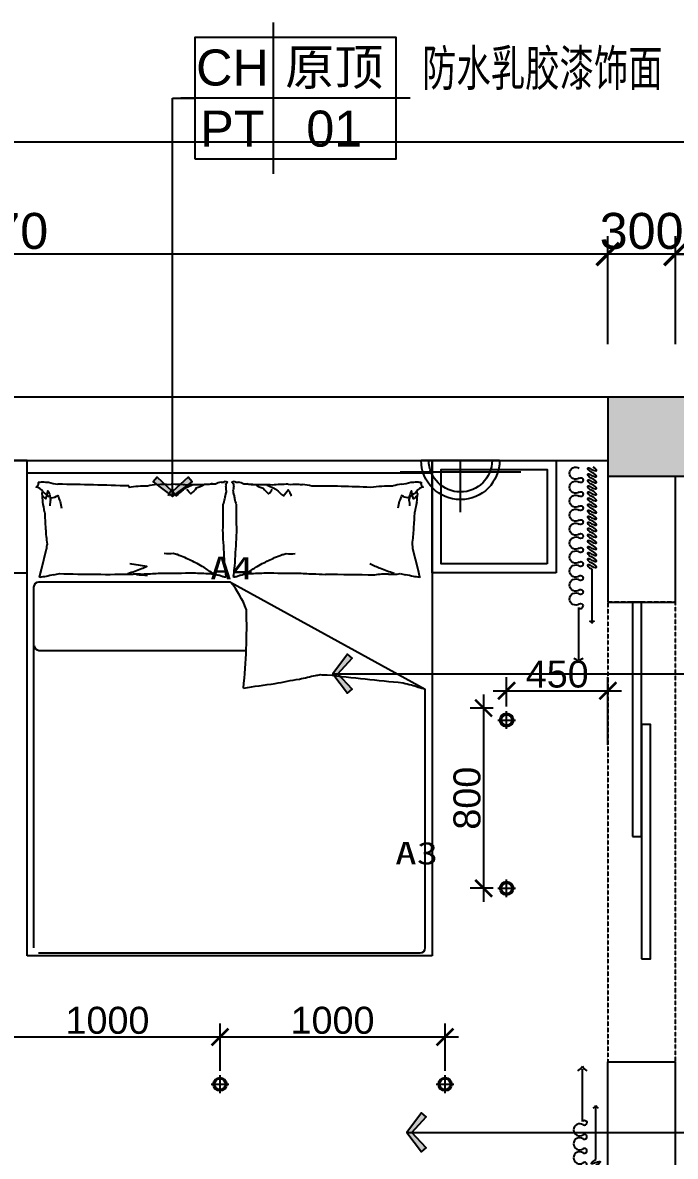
# Model space of a CAD drawing. Header units: millimetres. Extents: x 148889 to 229003, y -70503 to 111106.
# Drawn here: x 213097 to 215997, y 63377 to 68411 of the extents above; entities that cross this region are included whole.
import ezdxf
from ezdxf.enums import TextEntityAlignment as Align

# ---------------------------------------------------------------- set-up
doc = ezdxf.new("R2010")
doc.units = ezdxf.units.MM
doc.linetypes.add('DASHED2', pattern=[0.375, 0.25, -0.125])
doc.linetypes.add('HIDDEN', pattern=[0.375, 0.25, -0.125])
for name, color, linetype in [('C-天花标高', 1, 'Continuous'), ('C-灯具1', 2, 'Continuous'), ('C-门套', 16, 'Continuous'), ('P-原墙线', 7, 'Continuous'), ('P-外部尺寸', 44, 'Continuous'), ('P-开关', 7, 'DASHED2'), ('P-新墙线', 4, 'Continuous'), ('P-活动家具', 3, 'Continuous'), ('P-门', 1, 'Continuous'), ('大墨图框', 4, 'Continuous')]:
    doc.layers.add(name, color=color, linetype=linetype)
doc.layers.get('P-开关').off()
doc.styles.add('Arial', font='arial.ttf')
doc.styles.add('hb', font='hbsmall.shx', dxfattribs={"width": 0.7})
doc.styles.add('ROMANS', font='ROMANS.shx', dxfattribs={"bigfont": 'BIGFONT.shx'})
doc.styles.add('st', font='', dxfattribs={"width": 0.7})
doc.styles.add('宋体', font='')
doc.styles.get('st').set_extended_font_data('SimSun')
doc.styles.get('宋体').set_extended_font_data('SimSun')
doc.dimstyles.new('1比60', dxfattribs={"dimscale": 60, "dimtxt": 2, "dimasz": 1.25, "dimexe": 1, "dimexo": 1, "dimgap": 0.2, "dimtad": 1, "dimdec": 0, "dimrnd": 0.005, "dimzin": 0, "dimdsep": 46, "dimtxsty": 'Arial', "dimblk": 'ARCHTICK', "dimcen": 0.125, "dimdle": 1, "dimclrd": 44, "dimclre": 44, "dimclrt": 50, "dimadec": 0, "dimazin": 0, "dimtfac": 1, "dimtdec": 0, "dimtix": 1, "dimtmove": 2, "dimatfit": 3, "dimldrblk": 'DOT', "dimfxl": 4, "dimfxlon": 1, "dimtvp": 1, "dimtolj": 1, "dimtzin": 0, "dimarcsym": 0})
doc.dimstyles.new('1比80', dxfattribs={"dimscale": 80, "dimtxt": 2, "dimasz": 1.25, "dimexe": 1, "dimexo": 1, "dimgap": 0.25, "dimtad": 1, "dimdec": 0, "dimrnd": 0.005, "dimzin": 0, "dimdsep": 46, "dimtxsty": 'Arial', "dimblk": 'ARCHTICK', "dimcen": 0.125, "dimdle": 1, "dimclrd": 44, "dimclre": 44, "dimclrt": 50, "dimadec": 0, "dimazin": 0, "dimtfac": 1, "dimtdec": 0, "dimtix": 1, "dimtmove": 2, "dimatfit": 3, "dimldrblk": 'DOT', "dimfxl": 5, "dimfxlon": 1, "dimtvp": 1, "dimtolj": 1, "dimtzin": 0, "dimarcsym": 0})
doc.dimstyles.new('出图比例1：50', dxfattribs={"dimscale": 50, "dimtxt": 2.5, "dimasz": 2, "dimexe": 2, "dimexo": 2, "dimgap": 1, "dimtad": 1, "dimdec": 0, "dimrnd": 5, "dimzin": 0, "dimdsep": 46, "dimtxsty": 'ROMANS', "dimblk1": 'ZHL_XS', "dimblk2": 'ZHL_XS', "dimsah": 1, "dimcen": 0.09, "dimclrd": 256, "dimclre": 256, "dimclrt": 41, "dimadec": 0, "dimazin": 0, "dimtfac": 1, "dimtdec": 4, "dimtix": 1, "dimtmove": 2, "dimatfit": 3, "dimldrblk": 'ZHL_JT', "dimfxl": 1, "dimtolj": 1, "dimtzin": 0, "dimarcsym": 0})

# ---------------------------------------------------------------- blocks, each defined once
blk = doc.blocks.new('RC-')
for p, q in [((-1.514, -5.238), (-1.514, 5.238)), ((7.962, 0), (-7.962, 0))]:
    blk.add_line(p, q)
blk.add_lwpolyline([(-6.962, -4.238), (-6.962, 4.238), (6.962, 4.238), (6.962, -4.238)], close=True)
at = {"width": 0.7, "flags": 4}
for tag, height, style, p in [('NUM7', 2.5, 'st', (-7.997, 0.845)), ('NUM8', 2, 'hb', (-7.997, -3.393))]:
    blk.add_attdef(tag, text='', height=height, dxfattribs=dict(at, style=style)).set_placement(p, align=Align.RIGHT)
for tag, height, style, p in [('NUM2', 2, 'hb', (2.697, 2.127)), ('NUM1', 2, 'hb', (-4.375, 2.127)), ('NUM3', 2, 'hb', (-4.375, -2.111)), ('NUM4', 2, 'hb', (2.697, -2.111)), ('NUM9', 2, 'hb', (0, -6.661)), ('NUM10', 2.5, 'st', (0, -10.886))]:
    blk.add_attdef(tag, text='', height=height, dxfattribs=dict(at, style=style)).set_placement(p, align=Align.MIDDLE)
for tag, p, height, style in [('NUM5', (7.544, 0.845), 2.5, 'st'), ('NUM6', (7.544, -3.393), 2, 'hb')]:
    blk.add_attdef(tag, p, '', height=height, dxfattribs=dict(at, style=style))
blk = doc.blocks.new('ZHL_JT')
blk.add_line((-0.221, 0), (-1, 0))
blk.add_lwpolyline([(-0.221, 0), (-0.861, -0.689), (-0.654, -0.862), (0, 0), (-0.654, 0.862), (-0.861, 0.689)], close=True)
for points in [[(-0.861, 0.689), (-0.654, 0.862), (-0.221, 0), (0, 0)], [(-0.861, -0.689), (-0.654, -0.862), (-0.221, 0), (0, 0)]]:
    blk.add_solid(points)
blk = doc.blocks.new('ZHL_XS')
blk.add_line((-1, 0), (0, 0))
at = {"const_width": 0.2}
blk.add_lwpolyline([(-0.6, -0.6), (0.6, 0.6)], dxfattribs=at)
blk = doc.blocks.new('A$C567856EC')
at = {"layer": 'C-灯具1'}
for p, q in [((350, 732.6), (350, 350)), ((796.2, 438), (-96.2, 438)), ((640.5, 350), (59.5, 350))]:
    blk.add_line(p, q, dxfattribs=at)
for radius in [290.5, 233.9]:
    blk.add_arc((350, 350), radius, 0, 180, dxfattribs=at)
blk = doc.blocks.new('A$C3A1E34E2')
at = {"color": 0, "linetype": 'ByBlock'}
for p, q in [((899.3, 121.9), (1231.8, 121.9)), ((657.5, 36.8, 0), (1000.5, 36.8, 0))]:
    blk.add_line(p, q, dxfattribs=at)
for centre, start, end in [((1016.9, 68.9, 0), 206.81775, 243.02693), ((1016.9, 4.6, 0), 116.97307, 153.18225)]:
    blk.add_arc(centre, 36.1, start, end, dxfattribs=at)
for centre, major_axis, start_param, end_param in [((48.4, 139.7), (-27.4, 27.4), -0.785341, 1.400999), ((48.4, 139.7), (-27.4, 27.4), 3.311504, 5.497844), ((137.1, 139.7), (27.4, 27.4), 0.785455, 2.971795), ((137.1, 139.7), (27.4, 27.4), 4.8823, 7.06864), ((225.8, 139.7), (-27.4, 27.4), -0.785341, 1.400999), ((225.8, 139.7), (27.4, 27.4), 4.8823, 7.06864), ((314.4, 139.7), (27.4, 27.4), 0.785341, 2.971681), ((314.4, 139.7), (27.4, 27.4), 4.882187, 7.068527), ((403.1, 139.7), (27.4, 27.4), 0.785341, 2.971681), ((403.1, 139.7), (27.4, 27.4), 4.882187, 7.068527), ((491.8, 139.7), (-27.4, 27.4), -0.785341, 1.400999), ((491.8, 139.7), (-27.4, 27.4), 3.311504, 5.497844), ((580.5, 139.7), (27.4, 27.4), 0.785455, 2.971795), ((580.5, 139.7), (27.4, 27.4), 4.8823, 7.06864), ((669.1, 139.7), (-27.4, 27.4), -0.785341, 1.400999), ((669.1, 139.7), (27.4, 27.4), 4.8823, 7.06864), ((757.8, 139.7), (27.4, 27.4), 0.785341, 2.971681), ((757.8, 139.7), (27.4, 27.4), 4.882187, 7.068527), ((846.5, 139.7), (27.4, 27.4), 0.785341, 2.971681), ((846.5, 139.7), (27.4, 27.4), 4.882187, 7.068527), ((1280.2, 181), (46.9, 46.9), 2.824252, 3.456222), ((92.7, 108.3), (-11, 11), 0.169911, 4.542591), ((181.4, 108.3), (11, 11), 1.740708, 6.113388), ((270.1, 108.3), (-11, 11), 0.169911, 4.542591), ((358.8, 108.3), (11, 11), 1.740594, 6.113274), ((447.4, 108.3), (-11, 11), 0.169798, 2.356194), ((447.4, 108.3), (11, 11), 3.927048, 6.113388), ((536.1, 108.3), (-11, 11), 0.169911, 4.542591), ((624.8, 108.3), (11, 11), 1.740708, 6.113388), ((713.5, 108.3), (-11, 11), 0.169911, 4.542591), ((802.1, 108.3), (11, 11), 1.740594, 6.113274), ((890.8, 108.3), (-11, 11), 0.169798, 2.356194), ((1280.2, 62.9), (-46.9, 46.9), -0.314629, 0.31734)]:
    blk.add_ellipse(centre, major_axis=major_axis, ratio=1, start_param=start_param, end_param=end_param, dxfattribs=at)
at = {"color": 0, "linetype": 'ByBlock', "extrusion": (0, 0, -1)}
blk.add_ellipse((890.8, 108.3), major_axis=(13.9, 8.4), ratio=0.942431, start_param=-0.491972, end_param=2.091434, dxfattribs=at)
at = {"color": 0, "extrusion": (0, 0, -1)}
for centre, start_param, end_param in [((14.5, 36.8, 0), 1.716714, 4.546394), ((33.7, 36.8, 0), -1.424879, 1.716714), ((52.9, 36.8, 0), 1.716714, 4.858306), ((72.1, 36.8, 0), -1.424879, 1.716714), ((91.3, 36.8, 0), 1.716714, 4.858306), ((110.5, 36.8, 0), -1.424879, 1.716714), ((129.7, 36.8, 0), 1.716714, 4.858306), ((148.9, 36.8, 0), -1.424879, 1.716714), ((168.1, 36.8, 0), 1.716714, 4.858306), ((187.3, 36.8, 0), -1.424879, 1.716714), ((206.5, 36.8, 0), 1.716714, 4.858306), ((225.7, 36.8, 0), -1.424879, 1.716714), ((244.9, 36.8, 0), 1.716714, 4.858306), ((264, 36.8, 0), -1.424879, 1.716714), ((283.2, 36.8, 0), 1.716714, 4.858306), ((302.4, 36.8, 0), -1.424879, 1.716714), ((321.6, 36.8, 0), 1.716714, 4.858306), ((340.8, 36.8, 0), -1.424879, 1.716714), ((360, 36.8, 0), 1.716714, 4.858306), ((379.2, 36.8, 0), -1.424879, 1.716714), ((398.4, 36.8, 0), 1.716714, 4.858306), ((417.6, 36.8, 0), -1.424879, 1.716714), ((436.8, 36.8, 0), 1.716714, 4.858306), ((456, 36.8, 0), -1.424879, 1.716714), ((475.2, 36.8, 0), 1.716714, 4.858306), ((494.4, 36.8, 0), -1.424879, 1.716714), ((513.6, 36.8, 0), 1.716714, 4.858306), ((532.7, 36.8, 0), -1.424879, 1.716714), ((551.9, 36.8, 0), 1.716714, 4.858306), ((571.1, 36.8, 0), -1.424879, 1.716714), ((590.3, 36.8, 0), 1.716714, 4.858306), ((609.5, 36.8, 0), -1.424879, 1.716714), ((628.7, 36.8, 0), 1.716714, 4.858306), ((647.9, 36.8, 0), -1.424879, 1.716714)]:
    blk.add_ellipse(centre, major_axis=(-16.5, 28.6), ratio=0.254545, start_param=start_param, end_param=end_param, dxfattribs=at)
blk = doc.blocks.new('做成ACAD TuKuai0334')
at = {"ltscale": 0.1}
blk.add_lwpolyline([(-561.5, 302.8), (-426.8, 236.8), (-448.8, 191.9), (-583.5, 257.9)], close=True, dxfattribs=at)
blk.add_lwpolyline([(-433.4, 223.4), (4.4, 9, -1), (-4.4, -9), (-442.2, 205.4)], format="xyb", close=True, dxfattribs=at)
blk.add_arc((0, 0), 50, 165.4474, 142.3735, dxfattribs=at)
blk = doc.blocks.new('A$C46D34C97')
at = {"layer": 'P-活动家具'}
blk.add_circle((550, 550), 550, dxfattribs=at)
at = {"layer": 'P-活动家具', "color": 252}
blk.add_circle((550, 550), 530, dxfattribs=at)
at = {"layer": 'P-活动家具', "extrusion": (-3.63023e-16, 2.76781e-16, -1)}
for centre, major_axis, start_param, end_param in [((1036.9, 1361), (-6.73, 6.73), 4.573679, 6.061226), ((1049.3, 1346), (-20.3, 20.3), 6.272135, 7.768104), ((-273.3, -277.1), (-1617.4, 1374.5), 1.550382, 1.752631), ((1664.7, 216.2), (-994.3, 840.3), 0.021596, 0.360844), ((1070.8, 1280.2), (-58.9, 58.9), 5.207152, 6.572082), ((2280.8, 2279.2), (-1189.8, 1001.7), 4.649527, 4.945795), ((3013.8, -1925.6), (-2658, 2658), 0.117026, 0.206621), ((488, 1698.7), (-473.6, 473.6), 3.077462, 3.14993), ((488, 1698.7), (-473.6, 473.6), 3.077462, 3.14993), ((869.8, 868.7), (-287.2, 287.2), 1.088485, 2.044585), ((713.8, 1048.9), (-27, 27), 5.179428, 6.355186), ((1349, 1046.5), (-20.3, 20.3), 1.65498, 3.150948), ((715.2, 983.3), (-46.3, 46.3), 5.075891, 6.45545), ((689.6, 1035.5), (-8.59, 8.59), 4.369902, 5.615979), ((218, 1661), (-998.3, 835.3), 2.951906, 3.29117), ((1284.2, 1072.3), (-59.3, 59.3), 2.900344, 4.264281), ((1364.2, 1035.2), (-7.36, 7.36), 3.430198, 4.849571), ((-890.8, -909.4), (-1854.2, 1560.2), 1.56328, 1.742544), ((2639.4, -411.8), (1394, 1394), 4.676754, 4.720313), ((2639.4, -411.8), (1394, 1394), 4.676754, 4.720313), ((-1385.7, 2499.7), (-2136, 2136), 2.901951, 3.001897), ((989.8, 711.1), (-46.5, 46.5), 2.96034, 4.340179), ((1044.8, 697.4), (-16.7, 16.7), 3.964784, 4.786085), ((1051.6, 711.4), (-27.2, 27.2), 3.070293, 4.127567)]:
    blk.add_ellipse(centre, major_axis=major_axis, ratio=1, start_param=start_param, end_param=end_param, dxfattribs=at)
at = {"layer": 'P-活动家具', "rotation": 12.44499721410939}
blk.add_blockref('做成ACAD TuKuai0334', (1314.7, 475.1), dxfattribs=at)
blk = doc.blocks.new('_ArchTick')
at = {"color": 0, "linetype": 'ByBlock', "const_width": 0.15}
blk.add_lwpolyline([(-0.5, -0.5), (0.5, 0.5)], dxfattribs=at)
blk = doc.blocks.new('*D778')
at = {"layer": 'P-外部尺寸', "color": 44, "lineweight": -2, "transparency": 16777216}
for p, q in [((218786.8, 63017.5), (218786.8, 66547.5)), ((218386.8, 66467.5), (218866.8, 66467.5)), ((218386.8, 63097.5), (218866.8, 63097.5))]:
    blk.add_line(p, q, dxfattribs=at)
at = {"layer": 'P-外部尺寸', "color": 44, "lineweight": -2, "transparency": 16777216, "xscale": 100, "yscale": 100, "zscale": 100}
for p, rotation in [((218786.8, 66467.5), 90), ((218786.8, 63097.5), 270)]:
    blk.add_blockref('_ArchTick', p, dxfattribs=dict(at, rotation=rotation))
at = {"layer": 'P-外部尺寸', "color": 50, "transparency": 16777216, "insert": (218685.1, 64782.5), "char_height": 160, "attachment_point": 5, "rotation": 90, "style": 'Arial'}
blk.add_mtext('\\A1;3370', dxfattribs=at)
blk = doc.blocks.new('_Dot')
at = {"color": 0, "linetype": 'ByBlock', "lineweight": -2}
blk.add_line((-0.5, 0), (-1, 0), dxfattribs=at)
at = {"color": 0, "linetype": 'ByBlock', "const_width": 0.5}
blk.add_lwpolyline([(-0.25, 0, 1), (0.25, 0, 1)], format="xyb", close=True, dxfattribs=at)
blk = doc.blocks.new('*D779')
at = {"layer": 'P-外部尺寸', "color": 44, "lineweight": -2, "transparency": 16777216}
for p, q in [((218956.8, 66747.5), (218956.8, 66847.5)), ((218556.8, 66747.5), (219036.8, 66747.5)), ((218956.8, 66467.5), (218956.8, 66747.5)), ((218556.8, 66467.5), (219036.8, 66467.5)), ((218956.8, 66467.5), (218956.8, 66367.5))]:
    blk.add_line(p, q, dxfattribs=at)
at = {"layer": 'P-外部尺寸', "color": 44, "lineweight": -2, "transparency": 16777216, "xscale": 100, "yscale": 100, "zscale": 100}
for p, rotation in [((218956.8, 66747.5), 270), ((218956.8, 66467.5), 90)]:
    blk.add_blockref('_ArchTick', p, dxfattribs=dict(at, rotation=rotation))
at = {"layer": 'P-外部尺寸', "color": 50, "transparency": 16777216, "insert": (218855.1, 66607.5), "char_height": 160, "attachment_point": 5, "rotation": 90, "style": 'Arial'}
blk.add_mtext('\\A1;280', dxfattribs=at)
blk = doc.blocks.new('*D782')
at = {"layer": 'P-外部尺寸', "color": 44, "lineweight": -2, "transparency": 16777216}
for p, q in [((215996.9, 66983.5), (215996.9, 67463.5)), ((217541.9, 67117.5), (217541.9, 67463.5)), ((217621.9, 67383.5), (215916.9, 67383.5))]:
    blk.add_line(p, q, dxfattribs=at)
at = {"layer": 'P-外部尺寸', "color": 44, "lineweight": -2, "transparency": 16777216, "xscale": 100, "yscale": 100, "zscale": 100, "rotation": 180}
blk.add_blockref('_ArchTick', (215996.9, 67383.5), dxfattribs=at)
at = {"layer": 'P-外部尺寸', "color": 44, "lineweight": -2, "transparency": 16777216, "xscale": 100, "yscale": 100, "zscale": 100}
blk.add_blockref('_ArchTick', (217541.9, 67383.5), dxfattribs=at)
at = {"layer": 'P-外部尺寸', "color": 50, "transparency": 16777216, "insert": (216769.4, 67485.2), "char_height": 160, "attachment_point": 5, "style": 'Arial'}
blk.add_mtext('\\A1;1545', dxfattribs=at)
blk = doc.blocks.new('*D783')
at = {"layer": 'P-外部尺寸', "color": 44, "lineweight": -2, "transparency": 16777216}
for p, q in [((215696.9, 66983.5), (215696.9, 67463.5)), ((215996.9, 66983.5), (215996.9, 67463.5)), ((215696.9, 67383.5), (215596.9, 67383.5)), ((215996.9, 67383.5), (215696.9, 67383.5)), ((215996.9, 67383.5), (216096.9, 67383.5))]:
    blk.add_line(p, q, dxfattribs=at)
at = {"layer": 'P-外部尺寸', "color": 44, "lineweight": -2, "transparency": 16777216, "xscale": 100, "yscale": 100, "zscale": 100}
blk.add_blockref('_ArchTick', (215696.9, 67383.5), dxfattribs=at)
at = {"layer": 'P-外部尺寸', "color": 44, "lineweight": -2, "transparency": 16777216, "xscale": 100, "yscale": 100, "zscale": 100, "rotation": 180}
blk.add_blockref('_ArchTick', (215996.9, 67383.5), dxfattribs=at)
at = {"layer": 'P-外部尺寸', "color": 50, "transparency": 16777216, "insert": (215846.9, 67485.2), "char_height": 160, "attachment_point": 5, "style": 'Arial'}
blk.add_mtext('\\A1;300', dxfattribs=at)
blk = doc.blocks.new('*D784')
at = {"layer": 'P-外部尺寸', "color": 44, "lineweight": -2, "transparency": 16777216}
for p, q in [((210226.9, 66983.5), (210226.9, 67463.5)), ((215696.9, 66983.5), (215696.9, 67463.5)), ((215776.9, 67383.5), (210146.9, 67383.5))]:
    blk.add_line(p, q, dxfattribs=at)
at = {"layer": 'P-外部尺寸', "color": 44, "lineweight": -2, "transparency": 16777216, "xscale": 100, "yscale": 100, "zscale": 100, "rotation": 180}
blk.add_blockref('_ArchTick', (210226.9, 67383.5), dxfattribs=at)
at = {"layer": 'P-外部尺寸', "color": 44, "lineweight": -2, "transparency": 16777216, "xscale": 100, "yscale": 100, "zscale": 100}
blk.add_blockref('_ArchTick', (215696.9, 67383.5), dxfattribs=at)
at = {"layer": 'P-外部尺寸', "color": 50, "transparency": 16777216, "insert": (212961.9, 67485.2), "char_height": 160, "attachment_point": 5, "style": 'Arial'}
blk.add_mtext('\\A1;5470', dxfattribs=at)
blk = doc.blocks.new('*D790')
at = {"layer": 'P-外部尺寸', "color": 44, "lineweight": -2, "transparency": 16777216}
for p, q in [((203921.9, 67482), (203921.9, 67962)), ((217821.9, 67482), (217821.9, 67962)), ((203841.9, 67882), (217901.9, 67882))]:
    blk.add_line(p, q, dxfattribs=at)
at = {"layer": 'P-外部尺寸', "color": 44, "lineweight": -2, "transparency": 16777216, "xscale": 100, "yscale": 100, "zscale": 100, "rotation": 180}
blk.add_blockref('_ArchTick', (203921.9, 67882), dxfattribs=at)
at = {"layer": 'P-外部尺寸', "color": 44, "lineweight": -2, "transparency": 16777216, "xscale": 100, "yscale": 100, "zscale": 100}
blk.add_blockref('_ArchTick', (217821.9, 67882), dxfattribs=at)
at = {"layer": 'P-外部尺寸', "color": 50, "transparency": 16777216, "insert": (210871.9, 67983.7), "char_height": 160, "attachment_point": 5, "style": 'Arial'}
blk.add_mtext('\\A1;13900', dxfattribs=at)
blk = doc.blocks.new('海龙工具_201504301644020')
blk.add_circle((4.59, 4.59, -174.23), 4.17)
at = {"style": '宋体', "width": 1.831196}
blk.add_attdef('1', text='', height=2.1, dxfattribs=at).set_placement((1.85, 3.53, -174.23), (7.32, 3.53, -174.23), align=Align.FIT)
blk = doc.blocks.new('A$C01C20CD7')
at = {"layer": 'C-灯具1'}
for p, q in [((52.8, 105.7, 2984.9), (52.8, 0, 2984.9)), ((0, 52.8, 2984.9), (105.7, 52.8, 2984.9))]:
    blk.add_line(p, q, dxfattribs=at)
for radius in [39.9, 31.7]:
    blk.add_circle((52.8, 52.8, 2984.9), radius, dxfattribs=at)
blk = doc.blocks.new('*D1055')
at = {"layer": 'P-新墙线', "color": 44, "lineweight": -2, "transparency": 16777216}
for p, q in [((215247.1, 65374.6), (215247.1, 65504.8)), ((215696.9, 65204.8), (215696.9, 65504.8)), ((215187.1, 65444.8), (215756.9, 65444.8))]:
    blk.add_line(p, q, dxfattribs=at)
at = {"layer": 'P-新墙线', "color": 44, "lineweight": -2, "transparency": 16777216, "xscale": 75, "yscale": 75, "zscale": 75, "rotation": 180}
blk.add_blockref('_ArchTick', (215247.1, 65444.8), dxfattribs=at)
at = {"layer": 'P-新墙线', "color": 44, "lineweight": -2, "transparency": 16777216, "xscale": 75, "yscale": 75, "zscale": 75}
blk.add_blockref('_ArchTick', (215696.9, 65444.8), dxfattribs=at)
at = {"layer": 'P-新墙线', "color": 50, "transparency": 16777216, "insert": (215472, 65518), "char_height": 120, "attachment_point": 5, "style": 'Arial'}
blk.add_mtext('\\A1;450', dxfattribs=at)
blk = doc.blocks.new('*D1056')
at = {"layer": 'P-新墙线', "color": 44, "lineweight": -2, "transparency": 16777216}
for p, q in [((215145, 65427.6), (215145, 64507.6)), ((215187.1, 65367.6), (215085, 65367.6)), ((215187.1, 64567.6), (215085, 64567.6))]:
    blk.add_line(p, q, dxfattribs=at)
at = {"layer": 'P-新墙线', "color": 44, "lineweight": -2, "transparency": 16777216, "xscale": 75, "yscale": 75, "zscale": 75}
for p, rotation in [((215145, 65367.6), 90), ((215145, 64567.6), 270)]:
    blk.add_blockref('_ArchTick', p, dxfattribs=dict(at, rotation=rotation))
at = {"layer": 'P-新墙线', "color": 50, "transparency": 16777216, "insert": (215071.7, 64967.6), "char_height": 120, "attachment_point": 5, "rotation": 90, "style": 'Arial'}
blk.add_mtext('\\A1;800', dxfattribs=at)
blk = doc.blocks.new('*D1067')
at = {"layer": 'P-新墙线', "color": 44, "lineweight": -2, "transparency": 16777216}
for p, q in [((212973.7, 63757.5), (212973.7, 63967.4)), ((213973.7, 63757.5), (213973.7, 63967.4)), ((212913.7, 63907.4), (214033.7, 63907.4))]:
    blk.add_line(p, q, dxfattribs=at)
at = {"layer": 'P-新墙线', "color": 44, "lineweight": -2, "transparency": 16777216, "xscale": 75, "yscale": 75, "zscale": 75, "rotation": 180}
blk.add_blockref('_ArchTick', (212973.7, 63907.4), dxfattribs=at)
at = {"layer": 'P-新墙线', "color": 44, "lineweight": -2, "transparency": 16777216, "xscale": 75, "yscale": 75, "zscale": 75}
blk.add_blockref('_ArchTick', (213973.7, 63907.4), dxfattribs=at)
at = {"layer": 'P-新墙线', "color": 50, "transparency": 16777216, "insert": (213473.7, 63980.7), "char_height": 120, "attachment_point": 5, "style": 'Arial'}
blk.add_mtext('\\A1;1000', dxfattribs=at)
blk = doc.blocks.new('*D1068')
at = {"layer": 'P-新墙线', "color": 44, "lineweight": -2, "transparency": 16777216}
for p, q in [((213973.7, 63757.5), (213973.7, 63967.5)), ((214973.7, 63757.5), (214973.7, 63967.5)), ((213913.7, 63907.5), (215033.7, 63907.5))]:
    blk.add_line(p, q, dxfattribs=at)
at = {"layer": 'P-新墙线', "color": 44, "lineweight": -2, "transparency": 16777216, "xscale": 75, "yscale": 75, "zscale": 75, "rotation": 180}
blk.add_blockref('_ArchTick', (213973.7, 63907.5), dxfattribs=at)
at = {"layer": 'P-新墙线', "color": 44, "lineweight": -2, "transparency": 16777216, "xscale": 75, "yscale": 75, "zscale": 75}
blk.add_blockref('_ArchTick', (214973.7, 63907.5), dxfattribs=at)
at = {"layer": 'P-新墙线', "color": 50, "transparency": 16777216, "insert": (214473.7, 63980.8), "char_height": 120, "attachment_point": 5, "style": 'Arial'}
blk.add_mtext('\\A1;1000', dxfattribs=at)

msp = doc.modelspace()

# ---------------------------------------------------------------- hatches: boundary and pattern name
at = {"layer": 'P-原墙线'}
h = msp.add_hatch(color=8, dxfattribs=at)
h.paths.add_polyline_path([(215696.9, 66747.5), (215696.9, 66397.5), (216171.9, 66397.5), (216171.9, 66747.5)])
h.paths.add_polyline_path([(210226.9, 66747.5), (209946.9, 66747.5), (209946.9, 66352.5), (210226.9, 66352.5), (210226.9, 66452.5)])

# ---------------------------------------------------------------- linework, layer by layer
at = {"layer": 'C-门套', "linetype": 'HIDDEN'}
msp.add_lwpolyline([(215696.9, 63797.5), (215996.9, 63797.5), (215996.9, 65837.5), (215696.9, 65837.5)], close=True, dxfattribs=at)
at = {"layer": 'P-原墙线'}
for p, q in [((217821.9, 66747.5), (209946.9, 66747.5)), ((215696.9, 66747.5), (215696.9, 65837.5)), ((212216.9, 66467.5), (215696.9, 66467.5)), ((215696.9, 66397.5), (216171.9, 66397.5)), ((215996.9, 65837.5), (215996.9, 66397.5)), ((215696.9, 65837.5), (215996.9, 65837.5)), ((215696.9, 63097.5), (215696.9, 63797.5)), ((215696.9, 63797.5), (215996.9, 63797.5)), ((215996.9, 63192.5), (215996.9, 63797.5))]:
    msp.add_line(p, q, dxfattribs=at)
at = {"layer": 'P-活动家具'}
for p, q in [((213116.9, 64267.5), (213116.9, 66467.5)), ((213116.9, 66467.5), (214916.9, 66467.5)), ((214916.9, 66467.5), (214916.9, 64267.5)), ((213116.9, 66411.5), (214916.9, 66411.5)), ((214916.9, 64267.5), (213116.9, 64267.5))]:
    msp.add_line(p, q, dxfattribs=at)
at = {"layer": 'P-活动家具', "color": 252}
for p, q in [((214916.9, 66411.5), (214916.9, 65936.4)), ((213180.1, 65982.7), (213203.1, 66074.4)), ((214853.6, 65982.7), (214830.6, 66074.4)), ((213171.8, 65949.3), (213180.1, 65982.7)), ((214861.9, 65949.3), (214853.6, 65982.7)), ((213145.5, 65904.7), (213145.5, 64303.2)), ((214020.7, 65926.9), (213167.8, 65926.9)), ((214020.7, 65926.9), (214885.3, 65452)), ((213167.8, 65624), (214089.4, 65624)), ((214885.3, 64303.2), (214885.3, 65452)), ((213167.8, 64281), (214863.1, 64281))]:
    msp.add_line(p, q, dxfattribs=at)
at = {"layer": 'P-活动家具'}
for points in [[(212566.9, 65967.5), (213116.9, 65967.5), (213116.9, 66467.5), (212566.9, 66467.5)], [(215466.9, 65967.5), (214916.9, 65967.5), (214916.9, 66467.5), (215466.9, 66467.5)]]:
    msp.add_lwpolyline(points, close=True, dxfattribs=at)
at = {"layer": 'P-活动家具', "color": 252}
msp.add_lwpolyline([(215426.9, 66007.5), (214956.9, 66007.5), (214956.9, 66427.5), (215426.9, 66427.5)], close=True, dxfattribs=at)
for points in [[(213849.9, 66357.9, -0.027842), (213823.4, 66346.2, -0.048685), (213809.5, 66337.2, -0.023666), (213778.5, 66310.1, -0.028414), (213757.3, 66337.1, -0.046801), (213751.7, 66328.6, -0.023191), (213742.7, 66310)], [(213941, 66364.3, -0.088153), (213902.6, 66360.3, -0.088153), (213867.9, 66343.4, -0.077547), (213843.9, 66319.4, -0.104574), (213828.3, 66339.2)], [(214092.8, 66364.3, 0.088153), (214131.1, 66360.3, 0.088153), (214165.8, 66343.4, 0.077547), (214189.8, 66319.4, 0.104574), (214205.4, 66339.2)], [(214183.9, 66357.9, 0.027842), (214210.3, 66346.2, 0.048685), (214224.2, 66337.2, 0.023666), (214255.2, 66310.1, 0.028414), (214276.4, 66337.1, 0.046801), (214282.1, 66328.6, 0.023191), (214291, 66310)], [(213184.5, 66311, 0.05369), (213200.3, 66296.6, 0.030721), (213209.3, 66333, 0.015448), (213213.5, 66323.5, 0.013244), (213217.7, 66312.1, 0.082127), (213221, 66292, 0.064164), (213217.7, 66266.2)], [(213186.2, 66328.8, 0.077379), (213224.9, 66300.7, 0.121355), (213253.1, 66312.1, 0.047525), (213264.2, 66284.8, 0.047525), (213269.8, 66255.8)], [(214847.5, 66328.8, -0.077379), (214808.9, 66300.7, -0.121355), (214780.6, 66312.1, -0.047525), (214769.5, 66284.8, -0.047525), (214763.9, 66255.8)], [(214849.2, 66311, -0.05369), (214833.4, 66296.6, -0.030721), (214824.4, 66333, -0.015448), (214820.2, 66323.5, -0.013244), (214816, 66312.1, -0.082127), (214812.7, 66292, -0.064164), (214816, 66266.2)], [(213945.1, 65963.9, -0.016108), (213901.9, 65993.1, -0.024599), (213872.1, 66009.8, -0.009477), (213817.6, 66035.7, -0.015937), (213784.5, 66049.4, -0.072521), (213766.3, 66053.4, -0.033339), (213726, 66053.6)], [(214088.6, 65963.9, 0.016108), (214131.8, 65993.1, 0.024599), (214161.6, 66009.8, 0.009477), (214216.1, 66035.7, 0.015937), (214249.3, 66049.4, 0.072521), (214267.4, 66053.4, 0.033339), (214307.7, 66053.6)], [(213564.6, 65965.6, -0.009729), (213594.9, 65975.7, -0.009729), (213624.8, 65986.9, -0.007971), (213649, 65996.9, -0.002711), (213572.8, 66007.7)], [(214746.9, 65965.6, 0.009729), (214716.6, 65975.7, 0.009729), (214686.7, 65986.9, 0.007971), (214662.5, 65996.9, 0.007971), (214638.7, 66007.7)], [(214077.7, 65456.7, -0.007297), (214218.8, 65476.4, -0.009508), (214326.3, 65496.5, -0.006616), (214398.5, 65512.5, 0.023828), (214418.7, 65516.2, 0.052541), (214450.5, 65515.6, 0.004914), (214786.8, 65480.1, 0.013133), (214823.9, 65470.6, 0.007859), (214885.3, 65452)]]:
    msp.add_lwpolyline(points, format="xyb", dxfattribs=at)
for centre, radius, start, end in [((213152.5, 66364), 14.6, 281.2724, 26.5805), ((213152.4, 66311.8), 38, 26.5805, 85.5998), ((213165.5, 66471), 100.4, 270, 281.2724), ((213211.4, 66549.6), 179, 261.5628, 270), ((213303.3, 66696.5), 338.6, 254.256, 261.5628), ((212966.3, 48281.1), 18082.7, 88.0898, 89.08966), ((213566.4, 66350.6), 4.11, 303.6206, 49.8304), ((213651.5, 65828.6), 525.1, 90.0039, 99.073), ((213755.5, 65774.9), 588.1, 96.0867, 100.1899), ((213685.7, 66528.8), 169.3, 272.5386, 280.1899), ((213742.6, 66683), 321.9, 265.1982, 272.5386), ((213747.1, 65391.2), 970.2, 85.1982, 89.4243), ((213883.6, 64698.6), 1660.3, 89.4243, 91.9079), ((213983.8, 65450.7), 912, 91.9079, 95.2592), ((213984, 66310.7), 59.9, 95.2592, 120.6513), ((213980.9, 66402.3), 32.1, 265.6975, 300.6513), ((214007.6, 66400.6), 27.9, 248.2117, 265.6975), ((214035.4, 66346.3), 36.4, 171.8665, 201.421), ((213983.2, 66357.9), 17.3, 338.0096, 21.421), ((214000.4, 66368.9), 4.75, 258.1069, 338.0096), ((214007.2, 66368), 2.58, 78.1069, 199.564), ((214009.1, 66374.1), 3.8, 199.564, 248.2117), ((214024.6, 66374.1), 3.8, 291.7883, 340.436), ((214026.5, 66368), 2.58, 340.436, 101.8931), ((214026.1, 66400.6), 27.9, 274.3025, 291.7883), ((214033.4, 66368.9), 4.75, 201.9904, 281.8931), ((213998.3, 66346.3), 36.4, 338.579, 8.1335), ((214050.5, 66357.9), 17.3, 158.579, 201.9904), ((214052.8, 66402.3), 32.1, 239.3487, 274.3025), ((214049.7, 66310.7), 59.9, 59.3487, 84.7408), ((214049.9, 65450.7), 912, 84.7408, 88.0921), ((214150.2, 64698.6), 1660.3, 88.0921, 90.5757), ((214286.7, 65391.2), 970.2, 90.5757, 94.8018), ((214291.2, 66683), 321.9, 267.4614, 274.8018), ((214348.1, 66528.8), 169.3, 259.8101, 267.4614), ((214278.2, 65774.9), 588.1, 79.8101, 83.9133), ((214382.3, 61187.2), 5166.5, 87.1101, 90.0008), ((214742.4, 65595.2), 758.5, 90, 97.5468), ((214815.5, 66094.7), 269.2, 97.5468, 105.744), ((214730.4, 66696.5), 338.6, 278.4372, 285.744), ((214822.3, 66549.6), 179, 270, 278.4372), ((214881.3, 66311.8), 38, 94.4002, 153.4195), ((214868.2, 66471), 100.4, 258.7276, 270), ((214881.2, 66364), 14.6, 153.4195, 258.7276), ((213170.7, 66329.3), 15.5, 322.2998, 359.4969), ((212959.6, 66281.7), 226.6, 360, 9.6844), ((213869.8, 66319), 127.2, 338.1141, 350.2955), ((213779.7, 66343.8), 220.4, 347.8905, 352.3191), ((214268.8, 66275.7), 273.4, 167.8905, 171.8665), ((213765, 66275.7), 273.4, 8.1335, 12.1095), ((214254, 66343.8), 220.4, 187.6809, 192.1095), ((214163.9, 66319), 127.2, 189.7044, 201.8859), ((214863, 66329.3), 15.5, 180.5031, 217.7002), ((215074.1, 66281.7), 226.6, 170.3156, 180), ((212228.3, 66074.6), 980, 9.6844, 12.1984), ((211653.8, 66233.8), 2334.4, 358.0854, 0.9282), ((216379.9, 66233.8), 2334.4, 179.0718, 181.9146), ((215805.4, 66074.6), 980, 167.8016, 170.3156), ((216213.1, 66382.8), 3022.1, 182.7171, 184.1489), ((211820.6, 66382.8), 3022.1, 355.8511, 357.2829), ((213930.1, 66198.1), 732, 182.6649, 188.005), ((212472.1, 66074.9), 1516.9, 1.6331, 3.055), ((215561.6, 66074.9), 1516.9, 176.945, 178.3669), ((214103.6, 66198.1), 732, 351.9949, 357.3351), ((213278.2, 66077.9), 75.2, 165.9548, 182.6649), ((198866.1, 65192), 15150.6, 3.05496, 3.50486), ((229167.6, 65192), 15150.6, 176.49514, 176.94504), ((214755.5, 66077.9), 75.2, 357.3351, 14.0452), ((213643.8, 65937.4), 356.9, 3.5049, 9.9984), ((214390, 65937.4), 356.9, 170.0016, 176.4951), ((213171.8, 65948.3), 1.02, 345.9551, 94.0829), ((213222.4, 65651.4), 300.8, 94.0829, 99.4841), ((213277.2, 65707.9), 255.2, 99.4841, 107.3864), ((213220.3, 66091.8), 133, 276.4341, 287.3864), ((213470.9, 72723.5), 6762, 268.21298, 270.99618), ((213600.7, 65707.3), 255.6, 78.4414, 92.7491), ((213543.1, 67228.5), 1268.9, 272.6935, 274.7658), ((213724.5, 67421), 1465.1, 265.2338, 267.1624), ((213608.5, 67456.9), 1493.5, 271.5355, 274.1282), ((213747.8, 72321.1), 6353.9, 269.71345, 270.97038), ((213936, 67258.9), 1293.3, 266.426, 269.7135), ((213965.7, 66123.6), 162.1, 257.131, 266.426), ((213978.6, 66006.6), 50.3, 242.7159, 257.131), ((213943.6, 65875.7), 85.3, 62.7159, 73.7788), ((213970.6, 65855), 97.2, 73.7788, 82.8796), ((213999.2, 65947.9), 1.47, 82.8796, 163.3022), ((214020.5, 65953.1), 21.5, 163.3022, 189.9984), ((214013.2, 65953.1), 21.5, 350.0016, 16.6978), ((214034.5, 65947.9), 1.47, 16.6978, 97.1204), ((214063.1, 65855), 97.2, 97.1204, 106.2211), ((214090.1, 65875.7), 85.3, 106.2211, 117.2841), ((214055.1, 66006.6), 50.3, 282.869, 297.2841), ((214068.1, 66123.6), 162.1, 273.574, 282.869), ((214097.7, 67258.9), 1293.3, 270.2865, 273.574), ((214285.9, 72321.1), 6353.9, 269.02962, 270.28654), ((214425.2, 67456.9), 1493.5, 265.8718, 268.4645), ((214516.1, 67916), 1956.4, 266.1626, 267.8316), ((214122.4, 37468.1), 28494.7, 88.91987, 89.35718), ((214710.8, 65707.3), 255.6, 87.2509, 101.5586), ((214741.2, 66123.7), 162.1, 263.5659, 281.5586), ((214813.4, 66091.8), 133, 252.6136, 263.5659), ((214756.5, 65707.9), 255.2, 72.6136, 80.5159), ((214811.3, 65651.4), 300.8, 80.5159, 85.9171), ((214861.9, 65948.3), 1.02, 85.9171, 194.0449), ((213167.8, 65904.7), 22.2, 90, 180), ((213699.8, 65661), 416.7, 20.1488, 39.6445), ((211592.2, 65726.8), 2500.1, 353.7985, 1.7821), ((213170.2, 65646.1), 22.2, 180, 270), ((214863.1, 64303.2), 22.2, 270, 360)]:
    msp.add_arc(centre, radius, start, end, dxfattribs=at)
at = {"layer": 'P-门'}
for points in [[(215806.9, 64797.5), (215846.9, 64797.5), (215846.9, 65837.5), (215806.9, 65837.5)], [(215846.9, 64254.9), (215886.9, 64254.9), (215886.9, 65294.9), (215846.9, 65294.9)]]:
    msp.add_lwpolyline(points, close=True, dxfattribs=at)

# ---------------------------------------------------------------- block references
at = {"layer": 'C-天花标高'}
ref = msp.add_blockref('RC-', (214308.9, 68075.7), dxfattribs=dict(at, xscale=64, yscale=64, zscale=64))
ref.add_attrib('NUM1', 'CH', dxfattribs={"layer": '0', "color": 50, "height": 160, "style": 'Arial', "flags": 4}).set_placement((214028.9, 68211.8), align=Align.MIDDLE)
ref.add_attrib('NUM2', '原顶', dxfattribs={"layer": '0', "color": 50, "height": 160, "style": 'Arial'}).set_placement((214481.5, 68211.8), align=Align.MIDDLE)
ref.add_attrib('NUM3', 'PT', dxfattribs={"layer": '0', "color": 50, "height": 160, "style": 'Arial'}).set_placement((214028.9, 67940.6), align=Align.MIDDLE)
ref.add_attrib('NUM4', '01', dxfattribs={"layer": '0', "color": 50, "height": 160, "style": 'Arial'}).set_placement((214481.5, 67940.6), align=Align.MIDDLE)
ref.add_attrib('NUM5', '防水乳胶漆饰面', (214871.3, 68129.7), dxfattribs={"layer": '0', "color": 50, "height": 160, "style": 'st', "width": 0.7})
at = {"layer": 'C-灯具1'}
for name, p, xscale, yscale, zscale, rotation in [('A$C567856EC', (214831.9, 66677.5), -0.6000000005587935, 0.5999999982304871, 0.6, 180), ('A$C01C20CD7', (215286.7, 65275, -2237.5), 0.7496251873672009, 0.7496251873672009, 0.7496251873672009, 90), ('A$C01C20CD7', (215286.7, 64528, -2237.5), 0.7496251873672009, 0.7496251873672009, 0.7496251873672009, 90), ('A$C01C20CD7', (214013.3, 63657.9, -2237.5), 0.7496251873672009, 0.7496251873672009, 0.7496251873672009, 90), ('A$C01C20CD7', (215013.3, 63657.9, -2237.5), 0.7496251873672009, 0.7496251873672009, 0.7496251873672009, 90)]:
    msp.add_blockref(name, p, dxfattribs=dict(at, xscale=xscale, yscale=yscale, zscale=zscale, rotation=rotation))
at = {"layer": 'P-开关', "ltscale": 10}
ref = msp.add_blockref('海龙工具_201504301644020', (213865.3, 65815.6, 6098.1), dxfattribs=dict(at, xscale=35, yscale=35, zscale=35))
ref.add_attrib('1', 'A4', dxfattribs={"layer": '大墨图框', "color": 1, "height": 100, "style": '宋体', "width": 1.345929}).set_placement((213930.2, 65939.3), (214121.6, 65939.3), align=Align.FIT)
ref = msp.add_blockref('海龙工具_201504301644020', (214687, 64549.8, 6098.1), dxfattribs=dict(at, xscale=35, yscale=35, zscale=35))
ref.add_attrib('1', 'A3', dxfattribs={"layer": '大墨图框', "color": 1, "height": 100, "style": '宋体', "width": 1.345929}).set_placement((214751.9, 64673.5), (214943.3, 64673.5), align=Align.FIT)
at = {"layer": 'P-活动家具', "color": 252, "yscale": 0.7000000000116415, "zscale": 0.7000000000000002, "rotation": 90}
for p, xscale in [((215651.9, 66444.5, 3.8), -0.7000000000116415), ((215669.2, 62902.7), 0.7000000000116415)]:
    msp.add_blockref('A$C3A1E34E2', p, dxfattribs=dict(at, xscale=xscale))
at = {"layer": 'P-活动家具', "xscale": -1, "rotation": 282.8490667240035}
msp.add_blockref('A$C46D34C97', (216289.2, 64549.6), dxfattribs=at)

# ---------------------------------------------------------------- dimensions: what is measured, and where the dimension line sits
at = {"layer": 'P-外部尺寸'}
for base, p1, p2, picture, middle in [((217821.9, 67882), (203921.9, 67383.5), (217821.9, 67383.5), '*D790', (210871.9, 67983.7)), ((210226.9, 67383.5), (215696.9, 66563.3), (210226.9, 66563.3), '*D784', (212961.9, 67485.2)), ((215696.9, 67383.5), (215996.9, 66563.3), (215696.9, 66563.3), '*D783', (215846.9, 67485.2)), ((215996.9, 67383.5), (217541.9, 67037.5), (215996.9, 66563.3), '*D782', (216769.4, 67485.2))]:
    dim = msp.add_linear_dim(base=base, p1=p1, p2=p2, dimstyle='1比80', dxfattribs=at)
    dim.commit()
    dim.dimension.update_dxf_attribs({"geometry": picture, "text_midpoint": middle})
for base, p1, p2, picture, middle in [((218956.8, 66747.5), (215017.9, 66467.5), (215363.4, 66747.5), '*D779', (218855.1, 66607.5)), ((218786.8, 66467.5), (214847.9, 63097.5), (214847.9, 66467.5), '*D778', (218685.1, 64782.5))]:
    dim = msp.add_linear_dim(base=base, p1=p1, p2=p2, angle=90, dimstyle='1比80', dxfattribs=at)
    dim.commit()
    dim.dimension.update_dxf_attribs({"geometry": picture, "text_midpoint": middle})
at = {"layer": 'P-新墙线'}
dim = msp.add_linear_dim(base=(215696.9, 65444.8), p1=(215247.1, 65314.6, 0), p2=(215696.9, 64817.5), dimstyle='1比60', dxfattribs=at)
dim.commit()
dim.dimension.update_dxf_attribs({"geometry": '*D1055', "text_midpoint": (215472, 65518)})
for p1, p2, distance, picture, middle in [((215247.1, 65367.6, 0), (215247.1, 64567.6, 0), -102, '*D1056', (215071.7, 64967.6)), ((212973.7, 63697.5, 0), (213973.7, 63697.5, 0), 209.9, '*D1067', (213473.7, 63980.7)), ((213973.7, 63697.5, 0), (214973.7, 63697.5, 0), 210, '*D1068', (214473.7, 63980.8))]:
    dim = msp.add_aligned_dim(p1=p1, p2=p2, distance=distance, dimstyle='1比60', dxfattribs=at)
    dim.commit()
    dim.dimension.update_dxf_attribs({"geometry": picture, "text_midpoint": middle})

# ---------------------------------------------------------------- leaders
at = {"layer": 'C-天花标高'}
for points, override in [([(213763.3, 66307.5), (213763.3, 68075.7), (213863.3, 68075.7)], {"dimgap": 1, "dimtad": 0}), ([(214475.2, 65520.4), (219465.5, 65520.4)], {"dimtad": 0}), ([(214803.3, 63484), (219465.5, 63484)], {"dimtad": 0})]:
    msp.add_leader(points, dimstyle='出图比例1：50', override=override, dxfattribs=at)

doc.saveas('drawing.dxf')
